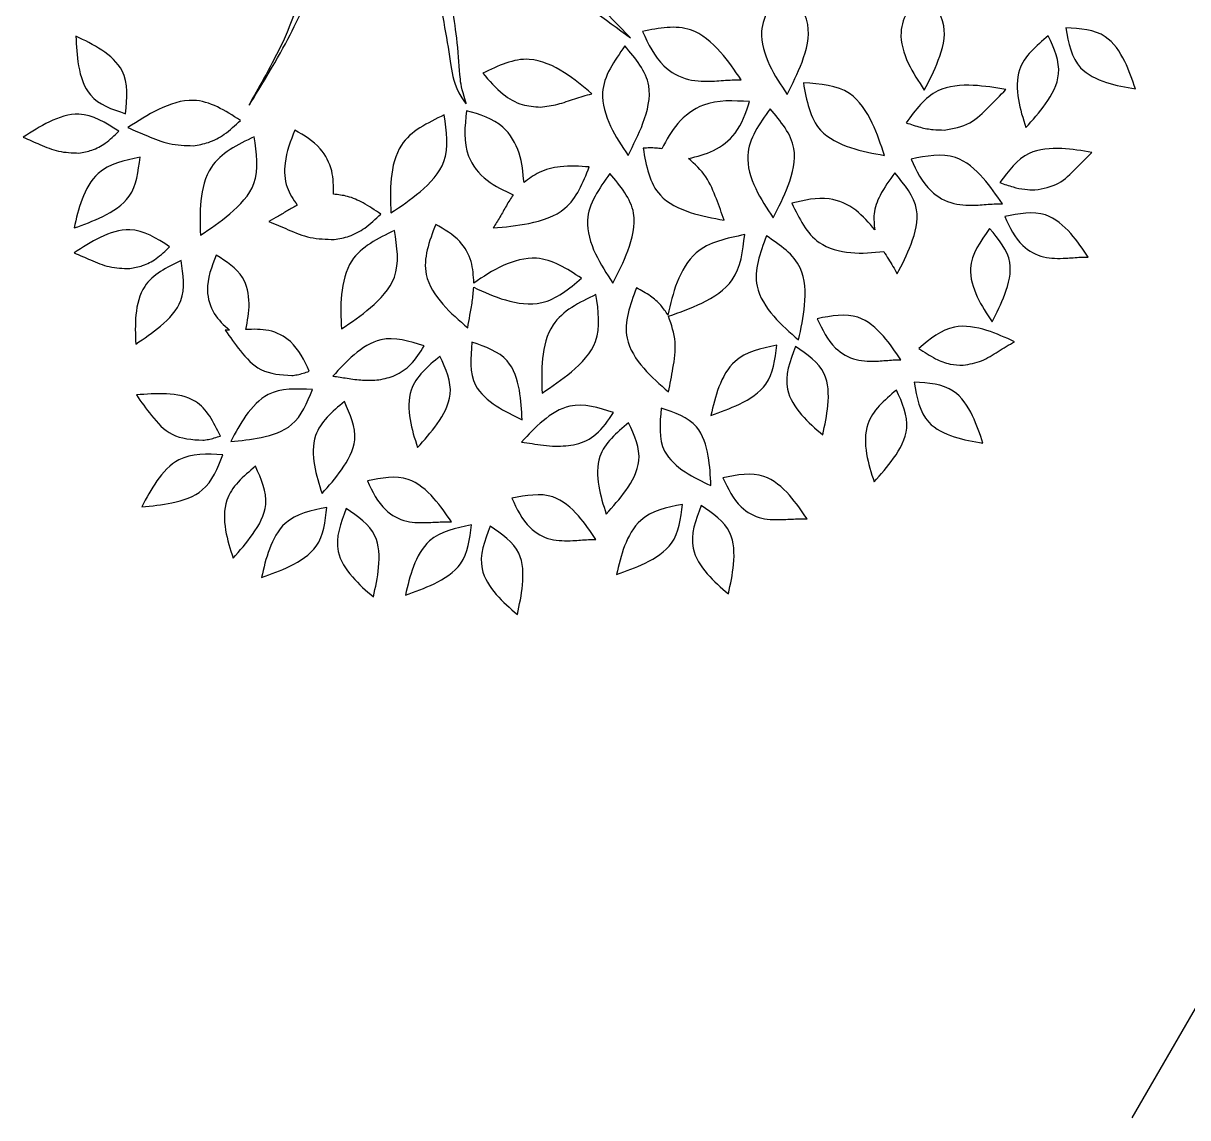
# Model space of a CAD drawing. Extents: x 1 to 437, y 7 to 187.
# Drawn here: x 53.75 to 70.73, y 7.14 to 23.1 of the extents above; entities that cross this region are included whole.
import ezdxf

# ---------------------------------------------------------------- set-up
doc = ezdxf.new("R2010")
doc.units = 0
doc.layers.add('Base', color=7, linetype='CONTINUOUS')

msp = doc.modelspace()

# ---------------------------------------------------------------- linework, layer by layer
at = {"layer": 'Base', "color": 7}
msp.add_line((62.605372, 22.885909), (60.35944, 25.202813), dxfattribs=at)
at = {"layer": 'Base', "color": 3}
for p, q in [((63.831287, 22.2563), (63.831287, 22.2563)), ((66.891634, 22.124022), (66.891634, 22.124022)), ((69.969617, 22.141661), (69.969617, 22.141661)), ((64.889617, 22.062272), (64.889617, 22.062272)), ((55.241148, 21.78005), (55.241148, 21.78005)), ((61.291287, 21.877078), (61.291287, 21.877078)), ((68.3733, 21.577217), (68.3733, 21.577217)), ((67.182675, 21.541939), (67.182675, 21.541939)), ((56.228925, 21.312633), (56.228925, 21.312633)), ((54.56205, 21.2068), (54.56205, 21.2068)), ((62.570106, 21.171522), (62.570106, 21.171522)), ((66.30955, 21.171522), (66.30955, 21.171522)), ((68.505592, 20.668772), (68.505592, 20.668772)), ((67.676564, 20.4483), (67.676564, 20.4483)), ((59.112884, 20.333633), (59.112884, 20.333633)), ((63.972398, 20.227799), (63.972398, 20.227799)), ((64.686773, 20.263077), (64.686773, 20.263077)), ((54.491495, 20.113161), (54.491495, 20.113161)), ((60.60337, 20.113161), (60.60337, 20.113161)), ((56.334759, 20.007327), (56.334759, 20.007327)), ((58.283856, 19.945577), (58.283856, 19.945577)), ((68.955384, 19.672188), (68.955384, 19.672188)), ((55.302884, 19.522244), (55.302884, 19.522244)), ((66.494759, 19.442883), (66.494759, 19.442883)), ((62.34962, 19.310577), (62.34962, 19.310577)), ((67.879412, 18.746133), (67.879412, 18.746133)), ((58.389689, 18.640299), (58.389689, 18.640299)), ((60.232953, 18.657938), (60.232953, 18.657938)), ((55.391078, 18.419827), (55.391078, 18.419827)), ((65.057189, 18.481549), (65.057189, 18.481549)), ((66.221356, 18.172883), (66.221356, 18.172883)), ((67.456078, 18.111133), (67.456078, 18.111133)), ((57.666495, 17.961216), (57.666495, 17.961216)), ((58.936495, 17.899466), (58.936495, 17.899466)), ((61.317745, 17.705438), (61.317745, 17.705438)), ((63.161009, 17.723077), (63.161009, 17.723077)), ((63.77837, 17.379133), (63.77837, 17.379133)), ((61.026703, 17.317383), (61.026703, 17.317383)), ((56.370037, 17.017522), (56.370037, 17.017522)), ((56.775731, 16.999883), (56.775731, 16.999883)), ((65.409967, 17.096911), (65.409967, 17.096911)), ((59.500939, 16.911716), (59.500939, 16.911716)), ((61.511773, 16.929355), (61.511773, 16.929355)), ((67.747117, 16.973438), (67.747117, 16.973438)), ((63.77837, 16.356077), (63.77837, 16.356077)), ((66.159617, 16.408994), (66.159617, 16.408994)), ((58.107467, 16.241439), (58.107467, 16.241439)), ((55.479273, 16.047411), (55.479273, 16.047411)), ((59.668509, 15.818077), (59.668509, 15.818105)), ((62.252606, 15.941578), (62.252606, 15.941578)), ((64.845523, 15.862188), (64.845523, 15.862188)), ((61.767537, 15.553522), (61.767537, 15.553522)), ((56.811009, 15.297744), (56.811009, 15.297744)), ((57.225523, 15.015522), (57.225523, 15.015522)), ((62.402537, 15.059633), (62.402537, 15.059633)), ((64.034134, 14.777411), (64.034134, 14.777411)), ((58.85712, 14.733328), (58.85712, 14.733328)), ((59.32455, 14.759772), (59.32455, 14.759772)), ((60.956148, 14.47755), (60.956148, 14.47755))]:
    msp.add_line(p, q, dxfattribs=at)
at = {"layer": 'Base', "color": 1}
msp.add_line((69.92515, 7.137571), (76.472706, 18.478247), dxfattribs=at)
at = {"layer": 'Base', "color": 7}
msp.add_open_spline([(55.13096, 29.987382), (55.282864, 29.785844), (55.797236, 29.103405), (56.643843, 27.768782), (57.743853, 26.133264), (57.935286, 24.031071), (57.691302, 23.012218), (56.864763, 21.612513), (57.526578, 22.679167), (57.861375, 23.361581), (58.276765, 24.33592), (58.252496, 25.120053), (58.645715, 25.293858), (58.801357, 25.142473), (59.133799, 25.164001), (59.611108, 24.584589), (59.7805, 23.664468), (59.970531, 22.642061), (60.029306, 22.183708), (60.234162, 21.873848), (60.135459, 22.146031), (60.115459, 22.391716), (60.066672, 23.034237), (59.909485, 23.884555), (59.764494, 24.60722), (59.342351, 25.883741), (60.547928, 24.132868), (61.501134, 23.704125), (62.232632, 23.162102), (62.605372, 22.885909)], degree=3, knots=[0, 0, 0, 0, 0.756963, 2.563193, 4.736699, 6.674581, 8.26345, 8.967913, 9.505742, 10.687149, 11.889572, 12.540526, 12.787471, 12.920628, 13.137333, 13.716616, 14.884526, 16.062128, 16.556593, 16.664423, 16.775269, 17.100745, 17.634833, 18.577974, 19.668315, 20.191275, 21.551418, 22.83173, 24.161942, 24.161942, 24.161942, 24.161942], dxfattribs=at)
at = {"layer": 'Base', "color": 3}
for points, knots in [([(64.845523, 23.658606), (64.689323, 23.439563), (64.429211, 23.0748), (64.615268, 22.473944), (64.79852, 22.198967), (64.889617, 22.062272)], [0, 0, 0, 0, 0.75524, 1.257674, 1.754345, 1.754345, 1.754345, 1.754345]), ([(64.889617, 22.062272), (64.967714, 22.214318), (65.128911, 22.528149), (65.28065, 23.14209), (64.999923, 23.475326), (64.845523, 23.658606)], [0, 0, 0, 0, 0.519022, 1.07129, 1.746282, 1.746282, 1.746282, 1.746282]), ([(66.856356, 23.596855), (66.710937, 23.394492), (66.46957, 23.058608), (66.638404, 22.503192), (66.807426, 22.250109), (66.891634, 22.124022)], [0, 0, 0, 0, 0.699569, 1.161149, 1.619424, 1.619424, 1.619424, 1.619424]), ([(66.891634, 22.124022), (66.964468, 22.264358), (67.114464, 22.553368), (67.259381, 23.119787), (66.999492, 23.427423), (66.856356, 23.596855)], [0, 0, 0, 0, 0.480285, 0.989104, 1.612893, 1.612893, 1.612893, 1.612893]), ([(64.219342, 22.273939), (64.126272, 22.411451), (63.932255, 22.698112), (63.457293, 23.112274), (63.024778, 23.027259), (62.781773, 22.979494)], [0, 0, 0, 0, 0.50307, 1.048706, 1.748371, 1.748371, 1.748371, 1.748371]), ([(62.781773, 22.979494), (62.866657, 22.796508), (63.009974, 22.487557), (63.436823, 22.246756), (63.702651, 22.253188), (63.831287, 22.2563)], [0, 0, 0, 0, 0.591165, 0.998114, 1.379678, 1.379678, 1.379678, 1.379678]), ([(69.969617, 22.141661), (69.924804, 22.27546), (69.831686, 22.553486), (69.535702, 22.997848), (69.163982, 23.019987), (68.955384, 23.032411)], [0, 0, 0, 0, 0.427602, 0.888533, 1.477969, 1.477969, 1.477969, 1.477969]), ([(68.955384, 23.032411), (68.995091, 22.813312), (69.062292, 22.442506), (69.547847, 22.216605), (69.828718, 22.166697), (69.969617, 22.141661)], [0, 0, 0, 0, 0.622291, 1.053171, 1.486909, 1.486909, 1.486909, 1.486909]), ([(55.241148, 21.78005), (55.262892, 22.003216), (55.29936, 22.37751), (54.899848, 22.728933), (54.645439, 22.848848), (54.517953, 22.908939)], [0, 0, 0, 0, 0.62722, 1.051974, 1.478612, 1.478612, 1.478612, 1.478612]), ([(54.517953, 22.908939), (54.524659, 22.767094), (54.538526, 22.473754), (54.694438, 21.963636), (55.045402, 21.845782), (55.241148, 21.78005)], [0, 0, 0, 0, 0.43094, 0.891202, 1.471637, 1.471637, 1.471637, 1.471637]), ([(62.526009, 22.767828), (62.369809, 22.548786), (62.109698, 22.184025), (62.295752, 21.583176), (62.479007, 21.308211), (62.570106, 21.171522)], [0, 0, 0, 0, 0.755239, 1.257666, 1.754322, 1.754322, 1.754322, 1.754322]), ([(62.570106, 21.171522), (62.648203, 21.323566), (62.809398, 21.63739), (62.961136, 22.251321), (62.680409, 22.584551), (62.526009, 22.767828)], [0, 0, 0, 0, 0.519015, 1.07127, 1.746255, 1.746255, 1.746255, 1.746255]), ([(68.699617, 22.917772), (68.523203, 22.768878), (68.229169, 22.520712), (68.243243, 21.98152), (68.330243, 21.711067), (68.3733, 21.577217)], [0, 0, 0, 0, 0.650383, 1.084008, 1.508896, 1.508896, 1.508896, 1.508896]), ([(68.3733, 21.577217), (68.471242, 21.687323), (68.673835, 21.915079), (68.935994, 22.390338), (68.783193, 22.731288), (68.699617, 22.917772)], [0, 0, 0, 0, 0.447378, 0.925407, 1.502523, 1.502523, 1.502523, 1.502523]), ([(62.040939, 22.071106), (61.913681, 22.1783), (61.647926, 22.402156), (61.076409, 22.669835), (60.677759, 22.478584), (60.453439, 22.370967)], [0, 0, 0, 0, 0.503658, 1.051797, 1.757116, 1.757116, 1.757116, 1.757116]), ([(60.453439, 22.370967), (60.545999, 22.26268), (60.707144, 22.074154), (61.006345, 21.89579), (61.201952, 21.882944), (61.291287, 21.877078)], [0, 0, 0, 0, 0.426585, 0.742677, 1.008392, 1.008392, 1.008392, 1.008392]), ([(63.831287, 22.2563), (63.874521, 22.258861), (63.961069, 22.263988), (64.090264, 22.274206), (64.176509, 22.273933), (64.219342, 22.273798)], [0, 0, 0, 0, 0.129942, 0.260122, 0.388565, 0.388565, 0.388565, 0.388565]), ([(66.30955, 21.171522), (66.257514, 21.32946), (66.149443, 21.657474), (65.810006, 22.186767), (65.372611, 22.214391), (65.127742, 22.229856)], [0, 0, 0, 0, 0.504347, 1.047457, 1.738222, 1.738222, 1.738222, 1.738222]), ([(65.127742, 22.229856), (65.173673, 21.972196), (65.251237, 21.537087), (65.815514, 21.261634), (66.144559, 21.201617), (66.30955, 21.171522)], [0, 0, 0, 0, 0.73317, 1.238101, 1.74592, 1.74592, 1.74592, 1.74592]), ([(68.082259, 22.132828), (67.925906, 22.15893), (67.599086, 22.213492), (67.006889, 22.168853), (66.762774, 21.833964), (66.62705, 21.647772)], [0, 0, 0, 0, 0.479966, 1.003263, 1.658508, 1.658508, 1.658508, 1.658508]), ([(67.182675, 21.541939), (67.31362, 21.564787), (67.564789, 21.608612), (67.831707, 21.879873), (67.998519, 22.048285), (68.082259, 22.132828)], [0, 0, 0, 0, 0.388351, 0.744912, 1.10434, 1.10434, 1.10434, 1.10434]), ([(56.916842, 21.68305), (56.694223, 21.82487), (56.31496, 22.06648), (55.709838, 21.859703), (55.420643, 21.671214), (55.276425, 21.577217)], [0, 0, 0, 0, 0.744495, 1.268347, 1.789455, 1.789455, 1.789455, 1.789455]), ([(61.291287, 21.877078), (61.376543, 21.887537), (61.548233, 21.908599), (61.791165, 22.001295), (61.957812, 22.047872), (62.040939, 22.071106)], [0, 0, 0, 0, 0.256701, 0.516952, 0.775978, 0.775978, 0.775978, 0.775978]), ([(64.342814, 21.95641), (64.110602, 21.969984), (63.720358, 21.992795), (63.271987, 21.662998), (63.132099, 21.397668), (63.063995, 21.268494)], [0, 0, 0, 0, 0.675139, 1.134601, 1.570506, 1.570506, 1.570506, 1.570506]), ([(63.45205, 21.127383), (63.576454, 21.157182), (63.832562, 21.218531), (64.18914, 21.499592), (64.287879, 21.793108), (64.342814, 21.95641)], [0, 0, 0, 0, 0.38174, 0.785883, 1.292721, 1.292721, 1.292721, 1.292721]), ([(55.144134, 21.5243), (54.954952, 21.645138), (54.632995, 21.850784), (54.118648, 21.67605), (53.873164, 21.515983), (53.750662, 21.436106)], [0, 0, 0, 0, 0.633168, 1.077552, 1.520211, 1.520211, 1.520211, 1.520211]), ([(59.888995, 21.762383), (59.644848, 21.644542), (59.238262, 21.448299), (59.091292, 20.832698), (59.105726, 20.499067), (59.112884, 20.333633)], [0, 0, 0, 0, 0.764651, 1.273395, 1.773785, 1.773785, 1.773785, 1.773785]), ([(59.112884, 20.333633), (59.256591, 20.429965), (59.553697, 20.629127), (59.991724, 21.090761), (59.925383, 21.524482), (59.888995, 21.762383)], [0, 0, 0, 0, 0.524991, 1.085388, 1.766214, 1.766214, 1.766214, 1.766214]), ([(60.215314, 21.824133), (60.190174, 21.593942), (60.148246, 21.210044), (60.494904, 20.780212), (60.762197, 20.658446), (60.894412, 20.598216)], [0, 0, 0, 0, 0.66422, 1.107739, 1.541858, 1.541858, 1.541858, 1.541858]), ([(61.053162, 20.774605), (61.039888, 20.918927), (61.012912, 21.212231), (60.75182, 21.666936), (60.409009, 21.76738), (60.215314, 21.824133)], [0, 0, 0, 0, 0.434189, 0.882393, 1.464594, 1.464594, 1.464594, 1.464594]), ([(64.642675, 21.850577), (64.486259, 21.632308), (64.226357, 21.269634), (64.412862, 20.671791), (64.595691, 20.398985), (64.686773, 20.263077)], [0, 0, 0, 0, 0.753181, 1.251485, 1.74618, 1.74618, 1.74618, 1.74618]), ([(64.686773, 20.263077), (64.76487, 20.414341), (64.925766, 20.725975), (65.077579, 21.337041), (64.797207, 21.668105), (64.642675, 21.850577)], [0, 0, 0, 0, 0.516944, 1.065008, 1.738034, 1.738034, 1.738034, 1.738034]), ([(55.276425, 21.577217), (55.370697, 21.536453), (55.568273, 21.451022), (55.879414, 21.322007), (56.111056, 21.315795), (56.228925, 21.312633)], [0, 0, 0, 0, 0.308852, 0.647295, 0.99792, 0.99792, 0.99792, 0.99792]), ([(56.228925, 21.312633), (56.304269, 21.325303), (56.465249, 21.352374), (56.704825, 21.479589), (56.842103, 21.611327), (56.916842, 21.68305)], [0, 0, 0, 0, 0.228199, 0.487572, 0.797548, 0.797548, 0.797548, 0.797548]), ([(66.62705, 21.647772), (66.696191, 21.623745), (66.824529, 21.579147), (67.01211, 21.544382), (67.128736, 21.542711), (67.182675, 21.541939)], [0, 0, 0, 0, 0.219423, 0.407289, 0.568943, 0.568943, 0.568943, 0.568943]), ([(53.750662, 21.436106), (53.830982, 21.401129), (53.999424, 21.327779), (54.264009, 21.215611), (54.461622, 21.209769), (54.56205, 21.2068)], [0, 0, 0, 0, 0.263454, 0.552497, 0.851189, 0.851189, 0.851189, 0.851189]), ([(54.56205, 21.2068), (54.625924, 21.217748), (54.76235, 21.241131), (54.964568, 21.351117), (55.080774, 21.463193), (55.144134, 21.5243)], [0, 0, 0, 0, 0.193495, 0.413282, 0.676793, 0.676793, 0.676793, 0.676793]), ([(57.119689, 21.444883), (56.875193, 21.326126), (56.467009, 21.127864), (56.315191, 20.509886), (56.328285, 20.173592), (56.334759, 20.007327)], [0, 0, 0, 0, 0.76784, 1.281899, 1.784577, 1.784577, 1.784577, 1.784577]), ([(56.334759, 20.007327), (56.479168, 20.104474), (56.778428, 20.305792), (57.220138, 20.76948), (57.155195, 21.206146), (57.119689, 21.444883)], [0, 0, 0, 0, 0.528174, 1.094537, 1.777667, 1.777667, 1.777667, 1.777667]), ([(57.710592, 21.541911), (57.649399, 21.384364), (57.545483, 21.116827), (57.56409, 20.712545), (57.688752, 20.531329), (57.74587, 20.4483)], [0, 0, 0, 0, 0.504513, 0.856735, 1.154586, 1.154586, 1.154586, 1.154586]), ([(58.275037, 20.60705), (58.275102, 20.721377), (58.275236, 20.957386), (58.086143, 21.320828), (57.84548, 21.462504), (57.710592, 21.541911)], [0, 0, 0, 0, 0.340097, 0.702071, 1.163676, 1.163676, 1.163676, 1.163676]), ([(63.063995, 21.268494), (63.035622, 21.271759), (62.977364, 21.278462), (62.885967, 21.2819), (62.823255, 21.278838), (62.790592, 21.277243)], [0, 0, 0, 0, 0.085666, 0.175895, 0.273966, 0.273966, 0.273966, 0.273966]), ([(62.790592, 21.277299), (62.836363, 21.019973), (62.913616, 20.585655), (63.479305, 20.315948), (63.807546, 20.257269), (63.972398, 20.227799)], [0, 0, 0, 0, 0.731018, 1.233822, 1.741125, 1.741125, 1.741125, 1.741125]), ([(69.334617, 21.215577), (69.190752, 21.239715), (68.889765, 21.290215), (68.3446, 21.252573), (68.119143, 20.945153), (67.994064, 20.774605)], [0, 0, 0, 0, 0.441817, 0.924341, 1.525595, 1.525595, 1.525595, 1.525595]), ([(54.491495, 20.113161), (54.631018, 20.163351), (54.921407, 20.267811), (55.38285, 20.562613), (55.42804, 20.938791), (55.452814, 21.145022)], [0, 0, 0, 0, 0.449521, 0.935584, 1.525419, 1.525419, 1.525419, 1.525419]), ([(55.452814, 21.145022), (55.226751, 21.097584), (54.846781, 21.017851), (54.58937, 20.536526), (54.523864, 20.253177), (54.491495, 20.113161)], [0, 0, 0, 0, 0.653166, 1.097849, 1.53224, 1.53224, 1.53224, 1.53224]), ([(63.972398, 20.227799), (63.935339, 20.3304), (63.857902, 20.544793), (63.725321, 20.877953), (63.544038, 21.04342), (63.45205, 21.127383)], [0, 0, 0, 0, 0.328461, 0.686344, 1.05502, 1.05502, 1.05502, 1.05502]), ([(68.029342, 20.465938), (67.943193, 20.593393), (67.763735, 20.858895), (67.323544, 21.242378), (66.922918, 21.163141), (66.697606, 21.118577)], [0, 0, 0, 0, 0.466066, 0.970871, 1.619636, 1.619636, 1.619636, 1.619636]), ([(66.697606, 21.118577), (66.776787, 20.948649), (66.910689, 20.661284), (67.309166, 20.439365), (67.556809, 20.445387), (67.676564, 20.4483)], [0, 0, 0, 0, 0.549171, 0.928697, 1.284088, 1.284088, 1.284088, 1.284088]), ([(68.505592, 20.668772), (68.626045, 20.690162), (68.857705, 20.7313), (69.103387, 20.982088), (69.257446, 21.137652), (69.334617, 21.215577)], [0, 0, 0, 0, 0.357477, 0.687519, 1.018775, 1.018775, 1.018775, 1.018775]), ([(60.60337, 20.113161), (60.775904, 20.128744), (61.135906, 20.161261), (61.748131, 20.359986), (61.914179, 20.775168), (62.005662, 21.00391)], [0, 0, 0, 0, 0.525024, 1.095496, 1.795409, 1.795409, 1.795409, 1.795409]), ([(62.005662, 21.00391), (61.863767, 21.012727), (61.615584, 21.028149), (61.278657, 20.948281), (61.123428, 20.828724), (61.053162, 20.774605)], [0, 0, 0, 0, 0.425891, 0.744915, 1.008753, 1.008753, 1.008753, 1.008753]), ([(62.305523, 20.906911), (62.149325, 20.687866), (61.889213, 20.323099), (62.075265, 19.72224), (62.258521, 19.447268), (62.34962, 19.310577)], [0, 0, 0, 0, 0.755245, 1.257685, 1.754347, 1.754347, 1.754347, 1.754347]), ([(62.34962, 19.310577), (62.427716, 19.462623), (62.588912, 19.776455), (62.74065, 20.390395), (62.459923, 20.723631), (62.305523, 20.906911)], [0, 0, 0, 0, 0.519022, 1.071289, 1.746281, 1.746281, 1.746281, 1.746281]), ([(66.459481, 20.915716), (66.382629, 20.810638), (66.249856, 20.6291), (66.141514, 20.336721), (66.160103, 20.164106), (66.168439, 20.086688)], [0, 0, 0, 0, 0.390629, 0.674871, 0.90603, 0.90603, 0.90603, 0.90603]), ([(66.494759, 19.442883), (66.567593, 19.583219), (66.71759, 19.872228), (66.862508, 20.438647), (66.602617, 20.746284), (66.459481, 20.915716)], [0, 0, 0, 0, 0.480286, 0.989104, 1.612894, 1.612894, 1.612894, 1.612894]), ([(67.994064, 20.774605), (68.057679, 20.752106), (68.175992, 20.710261), (68.348146, 20.673042), (68.455908, 20.670119), (68.505592, 20.668772)], [0, 0, 0, 0, 0.202397, 0.376422, 0.525291, 0.525291, 0.525291, 0.525291]), ([(58.962953, 20.315994), (58.878954, 20.373669), (58.727518, 20.477648), (58.493394, 20.580737), (58.343443, 20.598806), (58.275037, 20.60705)], [0, 0, 0, 0, 0.305653, 0.551036, 0.756884, 0.756884, 0.756884, 0.756884]), ([(60.894412, 20.598216), (60.860845, 20.545235), (60.793358, 20.438711), (60.704321, 20.272305), (60.63687, 20.165971), (60.60337, 20.113161)], [0, 0, 0, 0, 0.188103, 0.378194, 0.565757, 0.565757, 0.565757, 0.565757]), ([(66.168439, 20.086688), (66.083253, 20.188768), (65.907752, 20.399074), (65.465358, 20.59575), (65.142752, 20.518476), (64.960175, 20.474744)], [0, 0, 0, 0, 0.39673, 0.81735, 1.365776, 1.365776, 1.365776, 1.365776]), ([(57.74587, 20.4483), (57.699813, 20.421443), (57.607919, 20.36786), (57.471617, 20.285199), (57.378089, 20.235162), (57.331356, 20.21016)], [0, 0, 0, 0, 0.15995, 0.319133, 0.478104, 0.478104, 0.478104, 0.478104]), ([(64.960175, 20.474744), (65.066495, 20.252937), (65.246441, 19.877526), (65.822284, 19.724317), (66.141353, 19.754241), (66.300731, 19.769188)], [0, 0, 0, 0, 0.697624, 1.180737, 1.6629, 1.6629, 1.6629, 1.6629]), ([(67.676564, 20.4483), (67.716057, 20.450773), (67.794572, 20.455691), (67.911977, 20.466024), (67.990221, 20.465873), (68.029342, 20.465797)], [0, 0, 0, 0, 0.11872, 0.236028, 0.353329, 0.353329, 0.353329, 0.353329]), ([(57.331356, 20.21016), (57.425628, 20.169403), (57.623208, 20.083982), (57.934343, 19.954956), (58.165987, 19.94874), (58.283856, 19.945577)], [0, 0, 0, 0, 0.308847, 0.647292, 0.997918, 0.997918, 0.997918, 0.997918]), ([(58.283856, 19.945577), (58.35849, 19.958172), (58.517546, 19.985013), (58.753551, 20.113447), (58.888939, 20.244402), (58.962953, 20.315994)], [0, 0, 0, 0, 0.225967, 0.481568, 0.78982, 0.78982, 0.78982, 0.78982]), ([(69.281703, 19.689827), (69.203118, 19.806142), (69.039663, 20.048077), (68.636131, 20.395865), (68.270705, 20.322239), (68.064617, 20.280716)], [0, 0, 0, 0, 0.425159, 0.884326, 1.478217, 1.478217, 1.478217, 1.478217]), ([(68.064617, 20.280716), (68.136507, 20.125299), (68.25769, 19.863317), (68.62122, 19.662349), (68.84621, 19.668974), (68.955384, 19.672188)], [0, 0, 0, 0, 0.501262, 0.844964, 1.168956, 1.168956, 1.168956, 1.168956]), ([(55.884967, 19.839744), (55.695786, 19.96059), (55.373832, 20.166249), (54.859475, 19.991514), (54.613997, 19.831434), (54.491495, 19.751549)], [0, 0, 0, 0, 0.633177, 1.077559, 1.520228, 1.520228, 1.520228, 1.520228]), ([(59.1658, 20.077883), (58.92156, 19.959171), (58.513808, 19.760984), (58.368377, 19.142126), (58.382633, 18.806458), (58.389689, 18.640299)], [0, 0, 0, 0, 0.765983, 1.278789, 1.781463, 1.781463, 1.781463, 1.781463]), ([(58.389689, 18.640299), (58.533499, 18.737357), (58.831335, 18.93837), (59.268082, 19.404078), (59.202004, 19.839387), (59.1658, 20.077883)], [0, 0, 0, 0, 0.526336, 1.090068, 1.773196, 1.773196, 1.773196, 1.773196]), ([(59.765523, 20.166077), (59.67128, 19.9172), (59.513937, 19.501689), (59.857691, 18.978633), (60.107931, 18.764781), (60.232953, 18.657938)], [0, 0, 0, 0, 0.744502, 1.24298, 1.740682, 1.740682, 1.740682, 1.740682]), ([(60.321148, 19.310577), (60.315978, 19.416269), (60.305288, 19.634802), (60.115763, 19.963102), (59.891499, 20.09307), (59.765523, 20.166077)], [0, 0, 0, 0, 0.314683, 0.650647, 1.081256, 1.081256, 1.081256, 1.081256]), ([(67.844134, 20.104327), (67.711104, 19.918009), (67.489685, 19.607895), (67.646333, 19.096369), (67.802016, 18.862431), (67.879412, 18.746133)], [0, 0, 0, 0, 0.642917, 1.070096, 1.492402, 1.492402, 1.492402, 1.492402]), ([(67.879412, 18.746133), (67.946013, 18.875499), (68.083455, 19.142463), (68.214186, 19.664622), (67.975418, 19.948332), (67.844134, 20.104327)], [0, 0, 0, 0, 0.44188, 0.911877, 1.485943, 1.485943, 1.485943, 1.485943]), ([(64.272259, 20.016133), (64.011307, 19.962897), (63.574546, 19.873796), (63.261518, 19.329988), (63.188357, 19.00421), (63.152189, 18.843161)], [0, 0, 0, 0, 0.755929, 1.265217, 1.76313, 1.76313, 1.76313, 1.76313]), ([(63.161009, 18.825522), (63.323637, 18.88281), (63.660299, 19.001403), (64.194088, 19.342867), (64.244538, 19.777382), (64.272259, 20.016133)], [0, 0, 0, 0, 0.522683, 1.08202, 1.764181, 1.764181, 1.764181, 1.764181]), ([(64.589759, 19.998494), (64.495806, 19.748998), (64.338669, 19.331718), (64.681142, 18.804969), (64.932083, 18.589147), (65.057189, 18.481549)], [0, 0, 0, 0, 0.746746, 1.248925, 1.748198, 1.748198, 1.748198, 1.748198]), ([(65.057189, 18.481549), (65.093201, 18.646813), (65.167641, 18.988426), (65.149922, 19.618681), (64.789264, 19.863221), (64.589759, 19.998494)], [0, 0, 0, 0, 0.513444, 1.06133, 1.739606, 1.739606, 1.739606, 1.739606]), ([(54.491495, 19.751549), (54.571816, 19.716578), (54.740261, 19.643239), (55.00484, 19.53106), (55.202455, 19.525214), (55.302884, 19.522244)], [0, 0, 0, 0, 0.26345, 0.552494, 0.851187, 0.851187, 0.851187, 0.851187]), ([(55.302884, 19.522244), (55.366757, 19.533192), (55.503182, 19.556575), (55.705401, 19.666562), (55.821607, 19.778636), (55.884967, 19.839744)], [0, 0, 0, 0, 0.193494, 0.41328, 0.676793, 0.676793, 0.676793, 0.676793]), ([(56.564064, 19.716272), (56.497778, 19.547543), (56.387431, 19.266659), (56.507364, 18.852591), (56.676454, 18.697527), (56.758092, 18.62266)], [0, 0, 0, 0, 0.529262, 0.88107, 1.209492, 1.209492, 1.209492, 1.209492]), ([(56.996217, 18.631494), (57.020603, 18.756768), (57.069894, 19.009988), (56.976885, 19.458957), (56.712535, 19.623729), (56.564064, 19.716272)], [0, 0, 0, 0, 0.383475, 0.775128, 1.27693, 1.27693, 1.27693, 1.27693]), ([(66.300731, 19.769188), (66.322894, 19.732978), (66.366982, 19.660947), (66.435049, 19.554158), (66.474837, 19.480009), (66.494759, 19.442883)], [0, 0, 0, 0, 0.127374, 0.253374, 0.379728, 0.379728, 0.379728, 0.379728]), ([(56.052537, 19.636911), (55.844716, 19.536503), (55.498495, 19.369227), (55.372926, 18.844991), (55.385063, 18.560724), (55.391078, 18.419827)], [0, 0, 0, 0, 0.651131, 1.084763, 1.51091, 1.51091, 1.51091, 1.51091]), ([(55.391078, 18.419827), (55.513458, 18.501911), (55.76656, 18.671674), (56.139709, 19.064864), (56.083406, 19.434338), (56.052537, 19.636911)], [0, 0, 0, 0, 0.447158, 0.924801, 1.504528, 1.504528, 1.504528, 1.504528]), ([(61.891009, 19.381133), (61.679003, 19.518502), (61.319533, 19.751421), (60.731246, 19.586451), (60.457512, 19.40231), (60.321148, 19.310577)], [0, 0, 0, 0, 0.717726, 1.216957, 1.712541, 1.712541, 1.712541, 1.712541]), ([(68.955384, 19.672188), (68.991844, 19.674534), (69.064555, 19.679211), (69.17311, 19.689615), (69.245582, 19.689663), (69.281703, 19.689686)], [0, 0, 0, 0, 0.109615, 0.2186, 0.326901, 0.326901, 0.326901, 0.326901]), ([(60.321148, 19.248855), (60.470131, 19.179904), (60.778923, 19.036991), (61.384444, 18.952402), (61.70888, 19.226988), (61.891009, 19.381133)], [0, 0, 0, 0, 0.495838, 1.02771, 1.708408, 1.708408, 1.708408, 1.708408]), ([(60.232953, 18.657938), (60.243634, 18.719016), (60.265916, 18.846427), (60.302375, 19.042465), (60.314813, 19.179215), (60.321148, 19.248855)], [0, 0, 0, 0, 0.186041, 0.388085, 0.597745, 0.597745, 0.597745, 0.597745]), ([(62.693578, 19.240022), (62.599625, 18.990526), (62.44249, 18.573246), (62.78496, 18.046497), (63.035902, 17.830675), (63.161009, 17.723077)], [0, 0, 0, 0, 0.746745, 1.248925, 1.748198, 1.748198, 1.748198, 1.748198]), ([(63.152189, 18.843161), (63.119187, 18.892616), (63.048793, 18.998105), (62.890868, 19.133054), (62.762685, 19.202553), (62.693578, 19.240022)], [0, 0, 0, 0, 0.177757, 0.379161, 0.614754, 0.614754, 0.614754, 0.614754]), ([(62.102675, 19.143022), (61.858179, 19.02426), (61.449998, 18.82599), (61.298175, 18.208006), (61.31127, 17.871707), (61.317745, 17.705438)], [0, 0, 0, 0, 0.767847, 1.281908, 1.784599, 1.784599, 1.784599, 1.784599]), ([(61.317745, 17.705438), (61.462154, 17.80259), (61.76141, 18.003917), (62.203126, 18.467609), (62.138182, 18.90428), (62.102675, 19.143022)], [0, 0, 0, 0, 0.528182, 1.094546, 1.77769, 1.77769, 1.77769, 1.77769]), ([(66.547675, 18.190522), (66.469007, 18.307429), (66.305275, 18.550745), (65.903771, 18.903727), (65.536956, 18.831102), (65.330592, 18.790244)], [0, 0, 0, 0, 0.426993, 0.888689, 1.482497, 1.482497, 1.482497, 1.482497]), ([(63.161009, 17.723077), (63.183234, 17.837512), (63.229665, 18.076577), (63.288377, 18.454559), (63.203674, 18.701258), (63.161009, 18.825522)], [0, 0, 0, 0, 0.351204, 0.733695, 1.121902, 1.121902, 1.121902, 1.121902]), ([(65.330592, 18.790244), (65.402663, 18.634497), (65.524256, 18.371735), (65.88611, 18.165092), (66.112038, 18.170342), (66.221356, 18.172883)], [0, 0, 0, 0, 0.503206, 0.848962, 1.173095, 1.173095, 1.173095, 1.173095]), ([(68.205731, 18.455105), (68.075075, 18.51484), (67.801608, 18.639867), (67.267842, 18.735774), (66.975661, 18.493544), (66.812259, 18.358077)], [0, 0, 0, 0, 0.43487, 0.910191, 1.513313, 1.513313, 1.513313, 1.513313]), ([(56.758092, 18.62266), (56.75122, 18.622619), (56.73748, 18.622538), (56.716901, 18.622625), (56.703195, 18.622649), (56.696356, 18.62266)], [0, 0, 0, 0, 0.020618, 0.04122, 0.061736, 0.061736, 0.061736, 0.061736]), ([(56.696356, 18.62266), (56.766665, 18.521683), (56.913508, 18.310789), (57.208782, 17.990661), (57.507814, 17.971424), (57.666495, 17.961216)], [0, 0, 0, 0, 0.372552, 0.778088, 1.236584, 1.236584, 1.236584, 1.236584]), ([(57.922259, 18.022938), (57.847783, 18.182284), (57.721892, 18.451636), (57.340887, 18.646319), (57.109005, 18.636345), (56.996217, 18.631494)], [0, 0, 0, 0, 0.513145, 0.867396, 1.202888, 1.202888, 1.202888, 1.202888]), ([(59.597953, 18.393355), (59.381818, 18.461146), (59.015448, 18.576059), (58.561492, 18.276285), (58.364376, 18.060059), (58.266217, 17.952383)], [0, 0, 0, 0, 0.639461, 1.083947, 1.524852, 1.524852, 1.524852, 1.524852]), ([(58.936495, 17.899466), (59.017315, 17.916492), (59.187843, 17.952415), (59.428256, 18.12435), (59.537537, 18.297583), (59.597953, 18.393355)], [0, 0, 0, 0, 0.246009, 0.519071, 0.856682, 0.856682, 0.856682, 0.856682]), ([(60.294689, 18.446272), (60.273641, 18.222795), (60.238242, 17.846953), (60.642731, 17.497898), (60.898622, 17.377597), (61.026703, 17.317383)], [0, 0, 0, 0, 0.62739, 1.055138, 1.483797, 1.483797, 1.483797, 1.483797]), ([(61.026703, 17.317383), (61.019384, 17.459348), (61.004224, 17.753384), (60.842521, 18.262581), (60.490835, 18.380503), (60.294689, 18.446272)], [0, 0, 0, 0, 0.431172, 0.893037, 1.47548, 1.47548, 1.47548, 1.47548]), ([(63.77837, 17.379133), (63.917776, 17.428651), (64.207407, 17.53153), (64.670134, 17.821432), (64.715049, 18.196449), (64.739689, 18.402188)], [0, 0, 0, 0, 0.448673, 0.932169, 1.519806, 1.519806, 1.519806, 1.519806]), ([(64.739689, 18.402188), (64.513857, 18.355531), (64.135327, 18.277327), (63.87578, 17.800053), (63.810619, 17.518483), (63.77837, 17.379133)], [0, 0, 0, 0, 0.652348, 1.093433, 1.52562, 1.52562, 1.52562, 1.52562]), ([(65.013092, 18.38455), (64.932968, 18.172486), (64.7991, 17.818174), (65.090409, 17.371074), (65.303584, 17.188182), (65.409967, 17.096911)], [0, 0, 0, 0, 0.634715, 1.060469, 1.484592, 1.484592, 1.484592, 1.484592]), ([(65.409967, 17.096911), (65.440698, 17.237257), (65.504166, 17.527117), (65.489418, 18.062411), (65.182846, 18.269745), (65.013092, 18.38455)], [0, 0, 0, 0, 0.436139, 0.900766, 1.477241, 1.477241, 1.477241, 1.477241]), ([(66.812259, 18.358077), (66.891219, 18.304519), (67.032777, 18.208502), (67.254041, 18.120919), (67.393009, 18.114188), (67.456078, 18.111133)], [0, 0, 0, 0, 0.286105, 0.512921, 0.701394, 0.701394, 0.701394, 0.701394]), ([(67.456078, 18.111133), (67.548684, 18.127154), (67.733248, 18.159084), (67.967322, 18.315853), (68.126244, 18.408678), (68.205731, 18.455105)], [0, 0, 0, 0, 0.278694, 0.555434, 0.832357, 0.832357, 0.832357, 0.832357]), ([(59.827259, 18.243438), (59.650776, 18.095409), (59.357467, 17.849389), (59.370928, 17.313067), (59.45783, 17.044797), (59.500939, 16.911716)], [0, 0, 0, 0, 0.648636, 1.078011, 1.500687, 1.500687, 1.500687, 1.500687]), ([(59.500939, 16.911716), (59.59882, 17.021058), (59.800849, 17.246739), (60.063857, 17.718666), (59.911018, 18.057662), (59.827259, 18.243438)], [0, 0, 0, 0, 0.445616, 0.919759, 1.494652, 1.494652, 1.494652, 1.494652]), ([(66.221356, 18.172883), (66.257817, 18.175228), (66.330527, 18.179906), (66.439083, 18.19031), (66.511554, 18.190357), (66.547675, 18.190381)], [0, 0, 0, 0, 0.109616, 0.218599, 0.326901, 0.326901, 0.326901, 0.326901]), ([(57.666495, 17.961216), (57.693424, 17.964954), (57.74935, 17.972716), (57.834514, 17.99494), (57.892319, 18.013385), (57.922259, 18.022938)], [0, 0, 0, 0, 0.0815, 0.16926, 0.263555, 0.263555, 0.263555, 0.263555]), ([(58.266217, 17.952383), (58.335169, 17.942501), (58.479312, 17.921844), (58.702125, 17.886196), (58.857376, 17.894986), (58.936495, 17.899466)], [0, 0, 0, 0, 0.209126, 0.437179, 0.67418, 0.67418, 0.67418, 0.67418]), ([(67.747117, 16.973438), (67.702986, 17.107122), (67.611465, 17.38436), (67.320411, 17.830119), (66.949833, 17.851953), (66.741703, 17.864216)], [0, 0, 0, 0, 0.426802, 0.885124, 1.47233, 1.47233, 1.47233, 1.47233]), ([(66.741703, 17.864216), (66.78058, 17.645316), (66.846177, 17.275959), (67.327828, 17.047904), (67.606886, 16.998343), (67.747117, 16.973438)], [0, 0, 0, 0, 0.621521, 1.04871, 1.480217, 1.480217, 1.480217, 1.480217]), ([(56.6258, 17.079272), (56.528051, 17.278776), (56.361827, 17.618038), (55.832017, 17.712746), (55.544188, 17.690264), (55.399898, 17.678994)], [0, 0, 0, 0, 0.622765, 1.059025, 1.497572, 1.497572, 1.497572, 1.497572]), ([(55.399898, 17.678994), (55.470206, 17.57801), (55.617045, 17.367104), (55.912322, 17.046967), (56.211356, 17.02773), (56.370037, 17.017522)], [0, 0, 0, 0, 0.372568, 0.778109, 1.236605, 1.236605, 1.236605, 1.236605]), ([(57.966356, 17.758355), (57.737462, 17.768895), (57.351163, 17.786684), (56.980655, 17.386137), (56.843638, 17.127878), (56.775731, 16.999883)], [0, 0, 0, 0, 0.648306, 1.094128, 1.532187, 1.532187, 1.532187, 1.532187]), ([(56.775731, 16.999883), (56.922343, 17.013131), (57.228125, 17.040764), (57.748086, 17.210621), (57.888773, 17.563666), (57.966356, 17.758355)], [0, 0, 0, 0, 0.446112, 0.930432, 1.525873, 1.525873, 1.525873, 1.525873]), ([(66.485939, 17.74955), (66.309524, 17.600657), (66.01549, 17.352496), (66.029563, 16.813304), (66.11656, 16.542848), (66.159617, 16.408994)], [0, 0, 0, 0, 0.650379, 1.083998, 1.508898, 1.508898, 1.508898, 1.508898]), ([(66.159617, 16.408994), (66.257559, 16.519107), (66.460148, 16.746873), (66.722315, 17.222127), (66.569513, 17.563071), (66.485939, 17.74955)], [0, 0, 0, 0, 0.447394, 0.925423, 1.502521, 1.502521, 1.502521, 1.502521]), ([(58.433787, 17.581994), (58.257372, 17.4331), (57.963338, 17.184934), (57.97741, 16.645742), (58.06441, 16.375289), (58.107467, 16.241439)], [0, 0, 0, 0, 0.650383, 1.084009, 1.508897, 1.508897, 1.508897, 1.508897]), ([(58.107467, 16.241439), (58.205409, 16.351545), (58.408002, 16.579302), (58.670162, 17.054559), (58.517361, 17.39551), (58.433787, 17.581994)], [0, 0, 0, 0, 0.447379, 0.925407, 1.502523, 1.502523, 1.502523, 1.502523]), ([(62.358439, 17.423244), (62.141989, 17.491294), (61.77513, 17.606631), (61.315567, 17.313987), (61.11672, 17.098289), (61.017884, 16.991077)], [0, 0, 0, 0, 0.642046, 1.088197, 1.529108, 1.529108, 1.529108, 1.529108]), ([(61.511773, 16.929355), (61.612902, 16.932463), (61.822922, 16.938918), (62.147024, 17.099674), (62.282819, 17.307508), (62.358439, 17.423244)], [0, 0, 0, 0, 0.301729, 0.626612, 1.03488, 1.03488, 1.03488, 1.03488]), ([(63.055175, 17.484966), (63.033434, 17.261805), (62.996969, 16.887516), (63.396475, 16.53609), (63.650884, 16.41617), (63.77837, 16.356077)], [0, 0, 0, 0, 0.627208, 1.051965, 1.478606, 1.478606, 1.478606, 1.478606]), ([(63.77837, 16.356077), (63.771665, 16.497928), (63.757799, 16.791274), (63.601888, 17.301399), (63.250921, 17.419241), (63.055175, 17.484966)], [0, 0, 0, 0, 0.430959, 0.891221, 1.471647, 1.471647, 1.471647, 1.471647]), ([(62.578925, 17.2733), (62.402442, 17.12527), (62.109133, 16.87925), (62.122593, 16.342928), (62.209496, 16.074658), (62.252606, 15.941578)], [0, 0, 0, 0, 0.648636, 1.078011, 1.500688, 1.500688, 1.500688, 1.500688]), ([(62.252606, 15.941578), (62.350487, 16.050919), (62.552515, 16.2766), (62.815524, 16.748527), (62.662684, 17.087523), (62.578925, 17.2733)], [0, 0, 0, 0, 0.445616, 0.919759, 1.494652, 1.494652, 1.494652, 1.494652]), ([(56.370037, 17.017522), (56.396965, 17.021259), (56.452892, 17.029021), (56.538057, 17.051252), (56.595861, 17.069711), (56.6258, 17.079272)], [0, 0, 0, 0, 0.0815, 0.169262, 0.263563, 0.263563, 0.263563, 0.263563]), ([(61.017884, 16.991077), (61.068995, 16.98396), (61.17548, 16.969132), (61.339139, 16.940401), (61.453378, 16.933091), (61.511773, 16.929355)], [0, 0, 0, 0, 0.15483, 0.322568, 0.497968, 0.497968, 0.497968, 0.497968]), ([(56.661078, 16.805883), (56.432658, 16.816681), (56.047693, 16.834879), (55.68179, 16.432733), (55.546478, 16.17528), (55.479273, 16.047411)], [0, 0, 0, 0, 0.646035, 1.088784, 1.525675, 1.525675, 1.525675, 1.525675]), ([(55.479273, 16.047411), (55.625172, 16.060561), (55.928992, 16.087945), (56.44557, 16.259421), (56.584341, 16.6113), (56.661078, 16.805883)], [0, 0, 0, 0, 0.443844, 0.924254, 1.518539, 1.518539, 1.518539, 1.518539]), ([(57.137328, 16.6383), (56.960914, 16.489407), (56.66688, 16.241246), (56.680953, 15.702054), (56.767951, 15.431598), (56.811009, 15.297744)], [0, 0, 0, 0, 0.650379, 1.083998, 1.508898, 1.508898, 1.508898, 1.508898]), ([(56.811009, 15.297744), (56.90895, 15.407857), (57.111538, 15.635624), (57.373703, 16.110877), (57.220902, 16.451821), (57.137328, 16.6383)], [0, 0, 0, 0, 0.447393, 0.925421, 1.50252, 1.50252, 1.50252, 1.50252]), ([(59.994828, 15.826911), (59.915421, 15.943914), (59.749793, 16.187957), (59.344303, 16.53963), (58.975877, 16.467276), (58.768925, 16.426633)], [0, 0, 0, 0, 0.428356, 0.893461, 1.489554, 1.489554, 1.489554, 1.489554]), ([(65.180662, 15.870994), (65.101255, 15.988003), (64.935633, 16.232056), (64.530135, 16.583735), (64.16171, 16.511367), (63.954759, 16.470716)], [0, 0, 0, 0, 0.428371, 0.893476, 1.489569, 1.489569, 1.489569, 1.489569]), ([(58.768925, 16.426633), (58.84158, 16.27101), (58.964471, 16.00778), (59.331804, 15.808578), (59.558649, 15.814978), (59.668509, 15.818077)], [0, 0, 0, 0, 0.502478, 0.849918, 1.176192, 1.176192, 1.176192, 1.176192]), ([(63.954759, 16.470716), (64.026648, 16.315299), (64.14783, 16.053317), (64.51136, 15.852349), (64.736349, 15.858974), (64.845523, 15.862188)], [0, 0, 0, 0, 0.501261, 0.844964, 1.168954, 1.168954, 1.168954, 1.168954]), ([(62.102675, 15.571161), (62.023268, 15.688164), (61.85764, 15.932207), (61.45215, 16.28388), (61.083724, 16.211526), (60.876773, 16.170883)], [0, 0, 0, 0, 0.428356, 0.893461, 1.489554, 1.489554, 1.489554, 1.489554]), ([(60.876773, 16.170883), (60.948844, 16.015136), (61.070437, 15.752374), (61.432291, 15.545731), (61.658219, 15.550982), (61.767537, 15.553522)], [0, 0, 0, 0, 0.503206, 0.848962, 1.173094, 1.173094, 1.173094, 1.173094]), ([(57.225523, 15.015522), (57.364271, 15.064935), (57.652195, 15.167474), (58.11081, 15.459381), (58.15417, 15.833034), (58.178023, 16.038577)], [0, 0, 0, 0, 0.446554, 0.926664, 1.513682, 1.513682, 1.513682, 1.513682]), ([(58.178023, 16.038577), (57.952527, 15.992111), (57.574839, 15.914284), (57.320875, 15.435528), (57.257129, 15.154743), (57.225523, 15.015522)], [0, 0, 0, 0, 0.650211, 1.089051, 1.52063, 1.52063, 1.52063, 1.52063]), ([(58.460245, 16.020967), (58.380122, 15.808903), (58.246254, 15.454591), (58.537562, 15.007492), (58.750737, 14.824599), (58.85712, 14.733328)], [0, 0, 0, 0, 0.634715, 1.060468, 1.484591, 1.484591, 1.484591, 1.484591]), ([(58.85712, 14.733328), (58.887851, 14.873674), (58.95132, 15.163534), (58.936572, 15.698829), (58.629999, 15.906162), (58.460245, 16.020967)], [0, 0, 0, 0, 0.436139, 0.900766, 1.477242, 1.477242, 1.477242, 1.477242]), ([(62.402537, 15.059633), (62.541942, 15.109151), (62.831574, 15.21203), (63.294301, 15.501932), (63.339215, 15.87695), (63.363856, 16.082689)], [0, 0, 0, 0, 0.448673, 0.932169, 1.519806, 1.519806, 1.519806, 1.519806]), ([(63.363856, 16.082689), (63.138023, 16.036032), (62.759493, 15.957827), (62.499946, 15.480553), (62.434785, 15.198984), (62.402537, 15.059633)], [0, 0, 0, 0, 0.652349, 1.093434, 1.525621, 1.525621, 1.525621, 1.525621]), ([(63.637259, 16.06505), (63.557136, 15.852986), (63.423268, 15.498675), (63.714576, 15.051575), (63.927751, 14.868682), (64.034134, 14.777411)], [0, 0, 0, 0, 0.634715, 1.060468, 1.484591, 1.484591, 1.484591, 1.484591]), ([(64.034134, 14.777411), (64.064865, 14.917757), (64.128334, 15.207617), (64.113586, 15.742912), (63.807013, 15.950246), (63.637259, 16.06505)], [0, 0, 0, 0, 0.436139, 0.900766, 1.477242, 1.477242, 1.477242, 1.477242]), ([(59.668509, 15.818105), (59.704955, 15.819913), (59.777606, 15.823517), (59.886373, 15.828419), (59.958728, 15.827375), (59.994828, 15.826854)], [0, 0, 0, 0, 0.109481, 0.218234, 0.326521, 0.326521, 0.326521, 0.326521]), ([(64.845523, 15.862188), (64.882731, 15.864003), (64.957558, 15.867652), (65.069268, 15.872479), (65.1438, 15.871448), (65.180662, 15.870937)], [0, 0, 0, 0, 0.111765, 0.224761, 0.335335, 0.335335, 0.335335, 0.335335]), ([(59.32455, 14.759772), (59.463956, 14.80929), (59.753588, 14.912169), (60.216314, 15.202071), (60.261229, 15.577088), (60.28587, 15.782828)], [0, 0, 0, 0, 0.448673, 0.932169, 1.519806, 1.519806, 1.519806, 1.519806]), ([(60.28587, 15.782828), (60.060037, 15.73617), (59.681508, 15.657966), (59.421961, 15.180692), (59.356799, 14.899122), (59.32455, 14.759772)], [0, 0, 0, 0, 0.652348, 1.093433, 1.52562, 1.52562, 1.52562, 1.52562]), ([(60.559273, 15.765189), (60.479151, 15.553131), (60.345283, 15.198826), (60.636595, 14.751731), (60.849765, 14.568828), (60.956148, 14.47755)], [0, 0, 0, 0, 0.634697, 1.06045, 1.484585, 1.484585, 1.484585, 1.484585]), ([(60.956148, 14.47755), (60.986879, 14.6179), (61.050347, 14.907763), (61.0356, 15.443057), (60.729027, 15.650387), (60.559273, 15.765189)], [0, 0, 0, 0, 0.436151, 0.900772, 1.477244, 1.477244, 1.477244, 1.477244]), ([(61.767537, 15.553522), (61.804758, 15.555883), (61.87964, 15.560634), (61.991152, 15.57089), (62.065794, 15.570977), (62.102675, 15.57102)], [0, 0, 0, 0, 0.111897, 0.225116, 0.335703, 0.335703, 0.335703, 0.335703])]:
    msp.add_open_spline(points, degree=3, knots=knots, dxfattribs=at)

doc.saveas('drawing.dxf')
